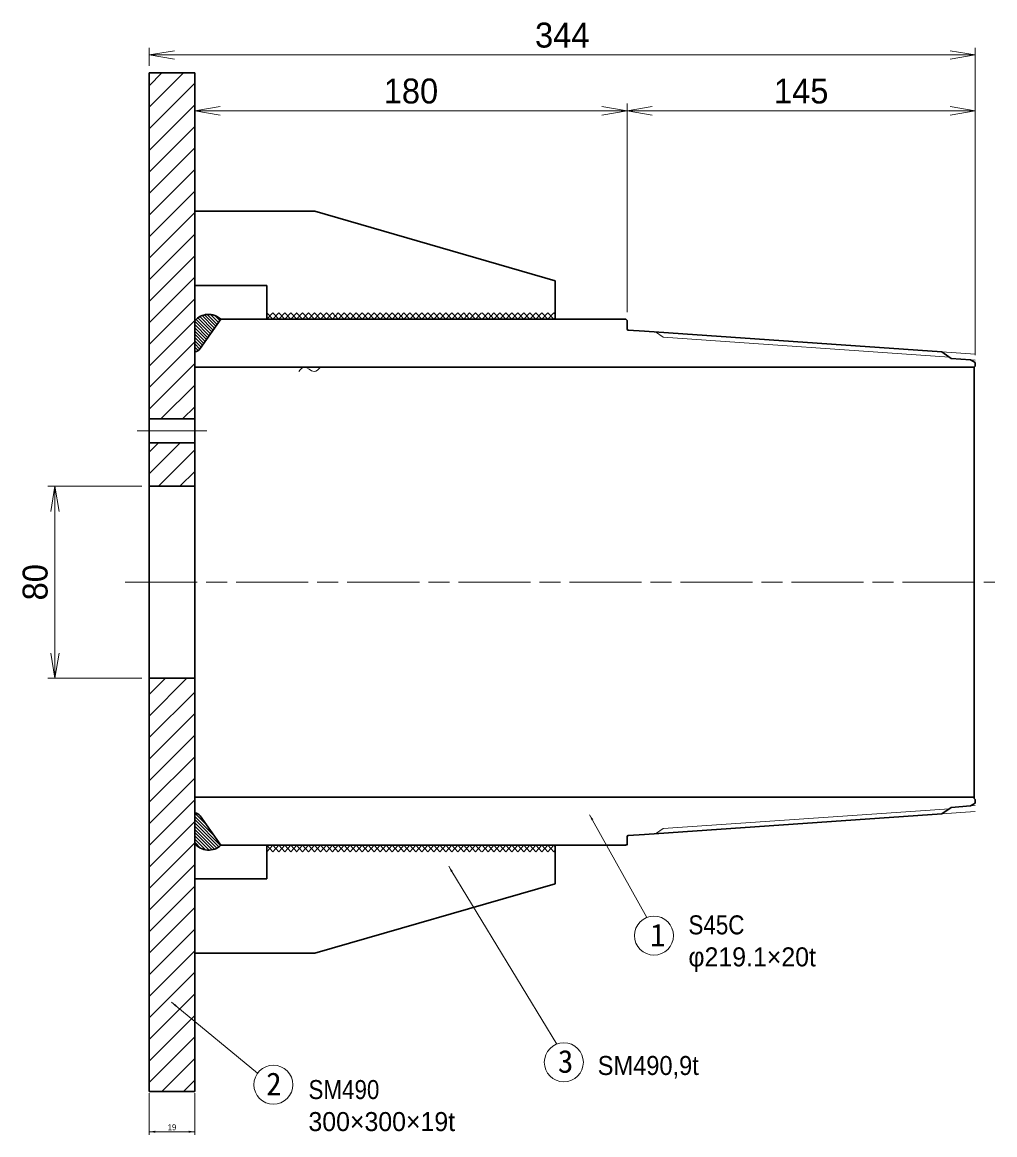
# Model space of a CAD drawing. Units: millimetres at full size, sheet at 1:2.5. Extents: x 6058 to 8158, y -37 to 1448.
# Drawn here: x 7197.8 to 7602.8, y 386.3 to 849.7 of the extents above; entities that cross this region are included whole.
import ezdxf
from ezdxf.enums import TextEntityAlignment as Align

# ---------------------------------------------------------------- set-up
doc = ezdxf.new("R2010")
doc.units = ezdxf.units.MM
doc.header["$LTSCALE"] = 2.5
for name, pattern in [('CHAIN', [18.5, 12, -1.5, 3.5, -1.5]), ('CHAIN_DOUBLE_DASH', [23.5, 12, -1.5, 3.5, -1.5, 3.5, -1.5]), ('DASHED_SPACED', [12, 6, -6])]:
    doc.linetypes.add(name, pattern=pattern)
for name, color, linetype, lineweight in [('1外形線', 7, 'Continuous', 30), ('2細い実線', 3, 'Continuous', 20), ('3隠れ線', 2, 'DASHED_SPACED', 13), ('4中心線', 1, 'CHAIN', 15), ('5想像線', 6, 'CHAIN_DOUBLE_DASH', 13), ('6寸法線', 4, 'Continuous', 13)]:
    doc.layers.add(name, color=color, linetype=linetype, lineweight=lineweight)
doc.styles.add('ＭＳ ゴシック', font='')
doc.styles.add('ＭＳ Ｐゴシック', font='')
doc.styles.get('ＭＳ ゴシック').set_extended_font_data('MS Gothic')
doc.styles.get('ＭＳ Ｐゴシック').set_extended_font_data('MS PGothic')
pattern_1 = [(45, (7137.047, 5918.159), (-4.49013, 4.49013), [])]

# ---------------------------------------------------------------- blocks, each defined once
blk = doc.blocks.new('filled_arrow')
at = {"color": 0, "linetype": 'Continuous', "lineweight": -2}
blk.add_solid([(7.5, 1.25), (0, 0), (7.5, -1.25)], dxfattribs=at)
blk = doc.blocks.new('open_arrow')
at = {"color": 0, "linetype": 'Continuous', "lineweight": -2}
blk.add_lwpolyline([(7.5, 1.25), (0, 0), (7.5, -1.25)], dxfattribs=at)

msp = doc.modelspace()

# ---------------------------------------------------------------- hatches: boundary and pattern name
at = {"layer": '2細い実線'}
h = msp.add_hatch(dxfattribs=at)
h.set_pattern_fill('USER', color=256, style=0, pattern_type=2)
h.set_pattern_definition(pattern_1)
h.paths.add_polyline_path([(7269.673, 828.571), (7250.673, 828.571), (7250.673, 684.441), (7269.673, 684.441)])
h = msp.add_hatch(dxfattribs=at)
h.set_pattern_fill('USER', color=256, style=0, pattern_type=2)
h.set_pattern_definition([(135, (7137.047, 4412.586), (-0.67352, -0.67352), [])])
h.paths.add_polyline_path([(7269.673, 725.322), (7269.673, 712.495, 0.23049), (7271.969, 713.77), (7280.526, 725.991, 0.43069)])
h = msp.add_hatch(dxfattribs=at)
h.set_pattern_fill('USER', color=256, style=0, pattern_type=2)
h.set_pattern_definition(pattern_1)
h.paths.add_polyline_path([(7269.673, 656.441), (7269.673, 671.441), (7269.673, 674.441), (7250.673, 674.441), (7250.673, 656.441)])
h = msp.add_hatch(dxfattribs=at)
h.set_pattern_fill('USER', color=256, style=0, pattern_type=2)
h.set_pattern_definition([(45, (7137.047, 4398.386), (-4.49013, 4.49013), [])])
h.paths.add_polyline_path([(7250.673, 404.311), (7269.673, 404.311), (7269.673, 576.441), (7250.673, 576.441)])
h = msp.add_hatch(dxfattribs=at)
h.set_pattern_fill('USER', color=256, style=0, pattern_type=2)
h.set_pattern_definition([(135, (7137.047, 4384.186), (-0.67352, -0.67352), [])])
h.paths.add_polyline_path([(7269.673, 507.56, 0.43069), (7280.526, 506.891), (7271.969, 519.111, 0.23049), (7269.673, 520.386)])

# ---------------------------------------------------------------- linework, layer by layer
at = {"layer": '1外形線'}
for p, q in [((7250.673, 828.571), (7269.673, 828.571)), ((7250.673, 684.441), (7250.673, 828.571)), ((7269.673, 681.441), (7269.673, 828.571)), ((7269.673, 770.997), (7319.673, 770.997)), ((7319.673, 770.997), (7419.673, 741.991)), ((7419.673, 741.991), (7419.673, 725.991)), ((7299.673, 739.991), (7269.673, 739.991)), ((7299.673, 739.991), (7269.673, 739.991)), ((7299.673, 725.991), (7299.673, 739.991)), ((7299.673, 725.991), (7299.673, 739.991)), ((7280.526, 725.991), (7271.969, 713.77)), ((7449.173, 725.991), (7280.526, 725.991)), ((7449.173, 725.991), (7449.673, 725.491)), ((7449.673, 725.491), (7449.673, 721.957)), ((7450.138, 721.458), (7456.887, 720.993)), ((7456.887, 720.993), (7580.752, 712.451)), ((7269.673, 711.115), (7269.673, 698.289)), ((7584.673, 709.705), (7580.752, 712.451)), ((7584.673, 709.705), (7592.673, 709.133)), ((7592.673, 709.133), (7594.673, 707.991)), ((7594.173, 705.991), (7269.673, 705.991)), ((7594.173, 705.991), (7594.673, 706.491)), ((7594.173, 705.991), (7594.173, 526.391)), ((7594.673, 707.991), (7594.673, 706.491)), ((7250.673, 684.441), (7269.673, 684.441)), ((7250.673, 684.441), (7250.673, 674.441)), ((7269.673, 681.441), (7269.673, 671.441)), ((7250.673, 674.441), (7269.673, 674.441)), ((7250.673, 674.441), (7250.673, 661.441)), ((7269.673, 671.441), (7269.673, 661.441)), ((7250.673, 661.441), (7250.673, 571.441)), ((7269.673, 661.441), (7269.673, 571.441)), ((7269.673, 661.441), (7269.673, 616.441)), ((7250.673, 656.441), (7269.673, 656.441)), ((7269.673, 541.055), (7269.673, 616.441)), ((7250.673, 576.441), (7269.673, 576.441)), ((7250.673, 571.441), (7250.673, 404.311)), ((7269.673, 557.241), (7269.673, 404.311)), ((7269.673, 521.766), (7269.673, 534.593)), ((7594.173, 526.891), (7269.673, 526.891)), ((7592.673, 523.248), (7594.673, 524.391)), ((7592.673, 523.248), (7594.673, 524.391)), ((7594.173, 526.391), (7594.673, 525.891)), ((7594.673, 524.391), (7594.673, 525.891)), ((7280.526, 506.891), (7271.969, 519.111)), ((7456.887, 511.388), (7580.752, 519.931)), ((7584.673, 522.676), (7580.752, 519.931)), ((7584.673, 522.676), (7592.673, 523.248)), ((7584.673, 522.676), (7592.673, 523.248)), ((7449.673, 506.891), (7449.673, 510.425)), ((7450.138, 510.923), (7456.887, 511.388)), ((7449.173, 506.891), (7280.526, 506.891)), ((7299.673, 506.891), (7299.673, 492.891)), ((7419.673, 490.891), (7419.673, 506.891)), ((7449.173, 506.891), (7449.673, 507.391)), ((7299.673, 492.891), (7269.673, 492.891)), ((7319.673, 461.884), (7419.673, 490.891)), ((7309.673, 461.884), (7269.673, 461.884)), ((7269.673, 461.884), (7319.673, 461.884)), ((7250.673, 404.311), (7269.673, 404.311))]:
    msp.add_line(p, q, dxfattribs=at)
for centre, radius, start, end in [((7275.416, 720.525), 7.483, 46.92453, 140.12972), ((7450.173, 721.957), 0.5, 180, 266.0548), ((7269.512, 715.491), 3, 273.08182, 325), ((7269.512, 517.391), 3, 35, 86.91818), ((7450.173, 510.424), 0.5, 93.9452, 180), ((7275.416, 512.356), 7.483, 219.87028, 313.07547)]:
    msp.add_arc(centre, radius, start, end, dxfattribs=at)
at = {"layer": '2細い実線'}
for p, q in [((7299.673, 725.997), (7302.159, 728.676)), ((7299.673, 728.676), (7302.159, 725.997)), ((7299.673, 728.67), (7302.159, 725.991)), ((7299.673, 725.991), (7302.159, 728.67)), ((7302.159, 725.997), (7304.644, 728.676)), ((7302.159, 728.676), (7304.644, 725.997)), ((7302.159, 728.67), (7304.644, 725.991)), ((7302.159, 725.991), (7304.644, 728.67)), ((7304.644, 725.997), (7307.13, 728.676)), ((7304.644, 728.676), (7307.13, 725.997)), ((7304.644, 728.67), (7307.13, 725.991)), ((7304.644, 725.991), (7307.13, 728.67)), ((7307.13, 725.997), (7309.616, 728.676)), ((7307.13, 728.676), (7309.616, 725.997)), ((7307.13, 728.67), (7309.616, 725.991)), ((7307.13, 725.991), (7309.616, 728.67)), ((7309.616, 725.997), (7312.102, 728.676)), ((7309.616, 728.676), (7312.102, 725.997)), ((7309.616, 728.67), (7312.102, 725.991)), ((7309.616, 725.991), (7312.102, 728.67)), ((7312.034, 725.997), (7314.52, 728.676)), ((7312.034, 728.676), (7314.52, 725.997)), ((7312.034, 728.67), (7314.52, 725.991)), ((7312.034, 725.991), (7314.52, 728.67)), ((7314.52, 725.997), (7317.006, 728.676)), ((7314.52, 728.676), (7317.006, 725.997)), ((7314.52, 728.67), (7317.006, 725.991)), ((7314.52, 725.991), (7317.006, 728.67)), ((7317.006, 725.997), (7319.492, 728.676)), ((7317.006, 728.676), (7319.492, 725.997)), ((7317.006, 728.67), (7319.492, 725.991)), ((7317.006, 725.991), (7319.492, 728.67)), ((7319.492, 725.997), (7321.977, 728.676)), ((7319.492, 728.676), (7321.977, 725.997)), ((7319.492, 728.67), (7321.977, 725.991)), ((7319.492, 725.991), (7321.977, 728.67)), ((7321.977, 725.997), (7324.463, 728.676)), ((7321.977, 728.676), (7324.463, 725.997)), ((7321.977, 728.67), (7324.463, 725.991)), ((7321.977, 725.991), (7324.463, 728.67)), ((7324.463, 725.997), (7326.949, 728.676)), ((7324.463, 728.676), (7326.949, 725.997)), ((7324.463, 728.67), (7326.949, 725.991)), ((7324.463, 725.991), (7326.949, 728.67)), ((7326.949, 725.997), (7329.435, 728.676)), ((7326.949, 728.676), (7329.435, 725.997)), ((7326.949, 728.67), (7329.435, 725.991)), ((7326.949, 725.991), (7329.435, 728.67)), ((7329.435, 725.997), (7331.921, 728.676)), ((7329.435, 728.676), (7331.921, 725.997)), ((7329.435, 728.67), (7331.921, 725.991)), ((7329.435, 725.991), (7331.921, 728.67)), ((7331.921, 725.997), (7334.406, 728.676)), ((7331.921, 728.676), (7334.406, 725.997)), ((7331.921, 728.67), (7334.406, 725.991)), ((7331.921, 725.991), (7334.406, 728.67)), ((7334.406, 725.997), (7336.892, 728.676)), ((7334.406, 728.676), (7336.892, 725.997)), ((7334.406, 728.67), (7336.892, 725.991)), ((7334.406, 725.991), (7336.892, 728.67)), ((7336.892, 725.997), (7339.378, 728.676)), ((7336.892, 728.676), (7339.378, 725.997)), ((7336.892, 728.67), (7339.378, 725.991)), ((7336.892, 725.991), (7339.378, 728.67)), ((7339.378, 725.997), (7341.864, 728.676)), ((7339.378, 728.676), (7341.864, 725.997)), ((7339.378, 728.67), (7341.864, 725.991)), ((7339.378, 725.991), (7341.864, 728.67)), ((7341.864, 725.997), (7344.35, 728.676)), ((7341.864, 728.676), (7344.35, 725.997)), ((7341.864, 728.67), (7344.35, 725.991)), ((7341.864, 725.991), (7344.35, 728.67)), ((7344.35, 725.997), (7346.835, 728.676)), ((7344.35, 728.676), (7346.835, 725.997)), ((7344.35, 728.67), (7346.835, 725.991)), ((7344.35, 725.991), (7346.835, 728.67)), ((7346.835, 725.997), (7349.321, 728.676)), ((7346.835, 728.676), (7349.321, 725.997)), ((7346.835, 728.67), (7349.321, 725.991)), ((7346.835, 725.991), (7349.321, 728.67)), ((7349.321, 725.997), (7351.807, 728.676)), ((7349.321, 728.676), (7351.807, 725.997)), ((7349.321, 728.67), (7351.807, 725.991)), ((7349.321, 725.991), (7351.807, 728.67)), ((7351.807, 725.997), (7354.293, 728.676)), ((7351.807, 728.676), (7354.293, 725.997)), ((7351.807, 728.67), (7354.293, 725.991)), ((7351.807, 725.991), (7354.293, 728.67)), ((7354.293, 725.997), (7356.779, 728.676)), ((7354.293, 728.676), (7356.779, 725.997)), ((7354.293, 728.67), (7356.779, 725.991)), ((7354.293, 725.991), (7356.779, 728.67)), ((7356.779, 725.997), (7359.264, 728.676)), ((7356.779, 728.676), (7359.264, 725.997)), ((7356.779, 728.67), (7359.264, 725.991)), ((7356.779, 725.991), (7359.264, 728.67)), ((7359.264, 725.997), (7361.75, 728.676)), ((7359.264, 728.676), (7361.75, 725.997)), ((7359.264, 728.67), (7361.75, 725.991)), ((7359.264, 725.991), (7361.75, 728.67)), ((7361.75, 725.997), (7364.236, 728.676)), ((7361.75, 728.676), (7364.236, 725.997)), ((7361.75, 728.67), (7364.236, 725.991)), ((7361.75, 725.991), (7364.236, 728.67)), ((7364.236, 725.997), (7366.722, 728.676)), ((7364.236, 728.676), (7366.722, 725.997)), ((7364.236, 728.67), (7366.722, 725.991)), ((7364.236, 725.991), (7366.722, 728.67)), ((7366.722, 725.997), (7369.207, 728.676)), ((7366.722, 728.676), (7369.207, 725.997)), ((7366.722, 728.67), (7369.207, 725.991)), ((7366.722, 725.991), (7369.207, 728.67)), ((7369.207, 725.997), (7371.693, 728.676)), ((7369.207, 728.676), (7371.693, 725.997)), ((7369.207, 728.67), (7371.693, 725.991)), ((7369.207, 725.991), (7371.693, 728.67)), ((7371.693, 725.997), (7374.179, 728.676)), ((7371.693, 728.676), (7374.179, 725.997)), ((7371.693, 728.67), (7374.179, 725.991)), ((7371.693, 725.991), (7374.179, 728.67)), ((7374.179, 725.997), (7376.665, 728.676)), ((7374.179, 728.676), (7376.665, 725.997)), ((7374.179, 728.67), (7376.665, 725.991)), ((7374.179, 725.991), (7376.665, 728.67)), ((7376.665, 725.997), (7379.151, 728.676)), ((7376.665, 728.676), (7379.151, 725.997)), ((7376.665, 728.67), (7379.151, 725.991)), ((7376.665, 725.991), (7379.151, 728.67)), ((7379.151, 725.997), (7381.636, 728.676)), ((7379.151, 728.676), (7381.636, 725.997)), ((7379.151, 728.67), (7381.636, 725.991)), ((7379.151, 725.991), (7381.636, 728.67)), ((7381.636, 725.997), (7384.122, 728.676)), ((7381.636, 728.676), (7384.122, 725.997)), ((7381.636, 728.67), (7384.122, 725.991)), ((7381.636, 725.991), (7384.122, 728.67)), ((7384.122, 725.997), (7386.608, 728.676)), ((7384.122, 728.676), (7386.608, 725.997)), ((7384.122, 728.67), (7386.608, 725.991)), ((7384.122, 725.991), (7386.608, 728.67)), ((7386.608, 725.997), (7389.094, 728.676)), ((7386.608, 728.676), (7389.094, 725.997)), ((7386.608, 728.67), (7389.094, 725.991)), ((7386.608, 725.991), (7389.094, 728.67)), ((7389.281, 725.982), (7391.766, 728.661)), ((7389.281, 728.661), (7391.766, 725.982)), ((7391.766, 725.982), (7394.252, 728.661)), ((7391.766, 728.661), (7394.252, 725.982)), ((7394.252, 725.982), (7396.738, 728.661)), ((7394.252, 728.661), (7396.738, 725.982)), ((7396.738, 725.982), (7399.224, 728.661)), ((7396.738, 728.661), (7399.224, 725.982)), ((7399.224, 725.982), (7401.71, 728.661)), ((7399.224, 728.661), (7401.71, 725.982)), ((7401.71, 725.982), (7404.195, 728.661)), ((7401.71, 728.661), (7404.195, 725.982)), ((7404.195, 725.982), (7406.681, 728.661)), ((7404.195, 728.661), (7406.681, 725.982)), ((7406.681, 725.982), (7409.167, 728.661)), ((7406.681, 728.661), (7409.167, 725.982)), ((7409.167, 725.982), (7411.653, 728.661)), ((7409.167, 728.661), (7411.653, 725.982)), ((7411.653, 725.982), (7414.139, 728.661)), ((7411.653, 728.661), (7414.139, 725.982)), ((7414.139, 725.982), (7416.624, 728.661)), ((7414.139, 728.661), (7416.624, 725.982)), ((7416.624, 725.982), (7419.11, 728.661)), ((7416.624, 728.661), (7419.11, 725.982)), ((7419.11, 728.661), (7419.673, 728.054)), ((7419.11, 725.982), (7419.673, 726.588)), ((7421.588, 725.991), (7421.596, 725.982)), ((7464.673, 718.478), (7461.494, 720.675)), ((7464.673, 718.478), (7583.885, 710.256)), ((7464.673, 513.903), (7583.885, 522.125)), ((7464.673, 513.903), (7461.494, 511.706)), ((7299.673, 506.884), (7302.159, 504.205)), ((7299.673, 504.205), (7302.159, 506.884)), ((7302.159, 506.884), (7304.644, 504.205)), ((7302.159, 504.205), (7304.644, 506.884)), ((7304.644, 506.884), (7307.13, 504.205)), ((7304.644, 504.205), (7307.13, 506.884)), ((7307.13, 506.884), (7309.616, 504.205)), ((7307.13, 504.205), (7309.616, 506.884)), ((7309.616, 506.884), (7312.102, 504.205)), ((7309.616, 504.205), (7312.102, 506.884)), ((7312.034, 506.884), (7314.52, 504.205)), ((7312.034, 504.205), (7314.52, 506.884)), ((7314.52, 506.884), (7317.006, 504.205)), ((7314.52, 504.205), (7317.006, 506.884)), ((7317.006, 506.884), (7319.492, 504.205)), ((7317.006, 504.205), (7319.492, 506.884)), ((7319.492, 506.884), (7321.977, 504.205)), ((7319.492, 504.205), (7321.977, 506.884)), ((7321.977, 506.884), (7324.463, 504.205)), ((7321.977, 504.205), (7324.463, 506.884)), ((7324.463, 506.884), (7326.949, 504.205)), ((7324.463, 504.205), (7326.949, 506.884)), ((7326.949, 506.884), (7329.435, 504.205)), ((7326.949, 504.205), (7329.435, 506.884)), ((7329.435, 506.884), (7331.921, 504.205)), ((7329.435, 504.205), (7331.921, 506.884)), ((7331.921, 506.884), (7334.406, 504.205)), ((7331.921, 504.205), (7334.406, 506.884)), ((7334.406, 506.884), (7336.892, 504.205)), ((7334.406, 504.205), (7336.892, 506.884)), ((7336.892, 506.884), (7339.378, 504.205)), ((7336.892, 504.205), (7339.378, 506.884)), ((7339.378, 506.884), (7341.864, 504.205)), ((7339.378, 504.205), (7341.864, 506.884)), ((7341.864, 506.884), (7344.35, 504.205)), ((7341.864, 504.205), (7344.35, 506.884)), ((7344.35, 506.884), (7346.835, 504.205)), ((7344.35, 504.205), (7346.835, 506.884)), ((7346.835, 506.884), (7349.321, 504.205)), ((7346.835, 504.205), (7349.321, 506.884)), ((7349.321, 506.884), (7351.807, 504.205)), ((7349.321, 504.205), (7351.807, 506.884)), ((7351.807, 506.884), (7354.293, 504.205)), ((7351.807, 504.205), (7354.293, 506.884)), ((7354.293, 506.884), (7356.779, 504.205)), ((7354.293, 504.205), (7356.779, 506.884)), ((7356.779, 506.884), (7359.264, 504.205)), ((7356.779, 504.205), (7359.264, 506.884)), ((7359.264, 506.884), (7361.75, 504.205)), ((7359.264, 504.205), (7361.75, 506.884)), ((7361.75, 506.884), (7364.236, 504.205)), ((7361.75, 504.205), (7364.236, 506.884)), ((7364.236, 506.884), (7366.722, 504.205)), ((7364.236, 504.205), (7366.722, 506.884)), ((7366.722, 506.884), (7369.207, 504.205)), ((7366.722, 504.205), (7369.207, 506.884)), ((7369.207, 506.884), (7371.693, 504.205)), ((7369.207, 504.205), (7371.693, 506.884)), ((7371.693, 506.884), (7374.179, 504.205)), ((7371.693, 504.205), (7374.179, 506.884)), ((7374.179, 506.884), (7376.665, 504.205)), ((7374.179, 504.205), (7376.665, 506.884)), ((7376.665, 506.884), (7379.151, 504.205)), ((7376.665, 504.205), (7379.151, 506.884)), ((7379.151, 506.884), (7381.636, 504.205)), ((7379.151, 504.205), (7381.636, 506.884)), ((7381.636, 506.884), (7384.122, 504.205)), ((7381.636, 504.205), (7384.122, 506.884)), ((7384.122, 506.884), (7386.608, 504.205)), ((7384.122, 504.205), (7386.608, 506.884)), ((7386.608, 506.884), (7389.094, 504.205)), ((7386.608, 504.205), (7389.094, 506.884)), ((7389.281, 506.9), (7391.766, 504.22)), ((7389.281, 504.22), (7391.766, 506.9)), ((7391.766, 506.9), (7394.252, 504.22)), ((7391.766, 504.22), (7394.252, 506.9)), ((7394.252, 506.9), (7396.738, 504.22)), ((7394.252, 504.22), (7396.738, 506.9)), ((7396.738, 506.9), (7399.224, 504.22)), ((7396.738, 504.22), (7399.224, 506.9)), ((7399.224, 506.9), (7401.71, 504.22)), ((7399.224, 504.22), (7401.71, 506.9)), ((7401.71, 506.9), (7404.195, 504.22)), ((7401.71, 504.22), (7404.195, 506.9)), ((7404.195, 506.9), (7406.681, 504.22)), ((7404.195, 504.22), (7406.681, 506.9)), ((7406.681, 506.9), (7409.167, 504.22)), ((7406.681, 504.22), (7409.167, 506.9)), ((7409.167, 506.9), (7411.653, 504.22)), ((7409.167, 504.22), (7411.653, 506.9)), ((7411.653, 506.9), (7414.139, 504.22)), ((7411.653, 504.22), (7414.139, 506.9)), ((7414.139, 506.9), (7416.624, 504.22)), ((7414.139, 504.22), (7416.624, 506.9)), ((7416.624, 506.9), (7419.11, 504.22)), ((7416.624, 504.22), (7419.11, 506.9)), ((7419.11, 506.9), (7419.673, 506.293)), ((7421.588, 506.891), (7421.596, 506.9)), ((7419.11, 504.22), (7419.673, 504.827))]:
    msp.add_line(p, q, dxfattribs=at)
msp.add_open_spline([(7312.982, 704.236), (7313.727, 705.092), (7314.471, 705.947), (7315.306, 705.991), (7316.566, 706.057), (7318.032, 704.275), (7319.334, 704.236), (7320.28, 704.208), (7321.139, 705.098), (7321.999, 705.988)], degree=3, knots=[0, 0, 0, 0, 1, 1, 1, 2, 2, 2, 3, 3, 3, 3], dxfattribs=at)
at = {"layer": '3隠れ線'}
for p, q in [((7580.752, 712.451), (7594.673, 711.491)), ((7592.673, 709.133), (7594.673, 708.991)), ((7580.752, 519.931), (7594.673, 520.891)), ((7594.673, 523.391), (7592.673, 523.248))]:
    msp.add_line(p, q, dxfattribs=at)
at = {"layer": '4中心線'}
for p, q in [((7245.673, 679.441), (7274.673, 679.441)), ((7240.673, 616.441), (7602.764, 616.441))]:
    msp.add_line(p, q, dxfattribs=at)
at = {"layer": '5想像線'}
for p, q in [((7449.673, 721.956), (7449.673, 721.491)), ((7449.673, 721.491), (7450.137, 721.457)), ((7449.673, 510.89), (7450.137, 510.923)), ((7449.673, 510.425), (7449.673, 510.89))]:
    msp.add_line(p, q, dxfattribs=at)
at = {"layer": '6寸法線'}
for p, q in [((7250.673, 831.571), (7250.673, 839.089)), ((7594.673, 815.799), (7594.673, 839.089)), ((7250.673, 836.089), (7594.673, 836.089)), ((7269.673, 728.322), (7269.673, 815.799)), ((7449.673, 728.991), (7449.673, 815.799)), ((7449.673, 728.991), (7449.673, 815.799)), ((7594.673, 710.991), (7594.673, 815.799)), ((7269.673, 812.799), (7449.673, 812.799)), ((7449.673, 812.799), (7594.673, 812.799)), ((7247.673, 656.441), (7208.424, 656.441)), ((7211.424, 656.441), (7211.424, 576.441)), ((7247.673, 576.441), (7208.424, 576.441)), ((7250.673, 403.686), (7250.673, 386.318)), ((7269.673, 403.686), (7269.673, 386.318)), ((7250.673, 387.568), (7269.673, 387.568))]:
    msp.add_line(p, q, dxfattribs=at)
for points in [[(7434.067, 519.596), (7435.286, 517.413), (7457.941, 476.838)], [(7375.413, 498.121), (7376.712, 495.984), (7420.398, 424.094)], [(7259.901, 441.592), (7261.827, 439.998), (7295.774, 411.909)]]:
    msp.add_lwpolyline(points, dxfattribs=at)
for centre in [(7460.877, 469.25), (7423.334, 416.506), (7302.383, 407.164)]:
    msp.add_circle(centre, 8.136, dxfattribs=at)

# ---------------------------------------------------------------- block references
for name, p, xscale, yscale in [('open_arrow', (7250.673, 836.089), 1.4, 1.4), ('open_arrow', (7269.673, 812.799), 1.4, 1.4), ('open_arrow', (7449.673, 812.799), 1.4, 1.4), ('filled_arrow', (7250.673, 387.568), 0.333, 0.333)]:
    msp.add_blockref(name, p, dxfattribs=dict(at, xscale=xscale, yscale=yscale))
for name, p, xscale, yscale, rotation in [('open_arrow', (7594.673, 836.089), 1.4, 1.4, 180), ('open_arrow', (7449.673, 812.799), 1.4, 1.4, 180), ('open_arrow', (7594.673, 812.799), 1.4, 1.4, 180), ('open_arrow', (7211.424, 656.441), 1.4, 1.4, 270), ('open_arrow', (7211.424, 576.441), 1.4, 1.4, 90), ('filled_arrow', (7434.067, 519.596), 0.333, 0.333, 299.2), ('filled_arrow', (7375.413, 498.121), 0.333, 0.333, 301.3), ('filled_arrow', (7259.901, 441.592), 0.333, 0.333, 320.4), ('filled_arrow', (7269.673, 387.568), 0.333, 0.333, 180)]:
    msp.add_blockref(name, p, dxfattribs=dict(at, xscale=xscale, yscale=yscale, rotation=rotation))

# ---------------------------------------------------------------- texts
at = {"layer": '6寸法線', "style": 'ＭＳ Ｐゴシック'}
for s, height, p in [('344', 10.39, (7422.673, 844.339)), ('180', 10.39, (7359.673, 821.049)), ('145', 10.39, (7522.173, 821.049)), ('19', 2.474, (7260.173, 389.443))]:
    msp.add_text(s, height=height, dxfattribs=at).set_placement(p, align=Align.MIDDLE_CENTER)
msp.add_text('80', height=10.39, rotation=90, dxfattribs=at).set_placement((7203.174, 616.441), align=Align.MIDDLE_CENTER)
at = {"layer": '6寸法線', "color": 7, "style": 'ＭＳ Ｐゴシック', "width": 0.9}
for s, p in [('S45C', (7475.216, 477.698)), ('SM490', (7316.994, 409.097))]:
    msp.add_text(s, height=7.918, dxfattribs=at).set_placement(p, align=Align.TOP_LEFT)
at = {"layer": '6寸法線', "color": 7}
for s, height, style, p in [('1', 9.494, 'ＭＳ ゴシック', (7459.219, 474.223)), ('φ219.1×20t', 7.918, 'ＭＳ Ｐゴシック', (7475.216, 464.365)), ('3', 9.494, 'ＭＳ ゴシック', (7420.839, 421.633)), ('2', 9.494, 'ＭＳ ゴシック', (7299.372, 412.248)), ('300×300×19t', 7.918, 'ＭＳ Ｐゴシック', (7316.994, 395.763))]:
    msp.add_text(s, height=height, dxfattribs=dict(at, style=style)).set_placement(p, align=Align.TOP_LEFT)
at = {"layer": '6寸法線', "color": 7, "style": 'ＭＳ Ｐゴシック', "width": 0.95}
msp.add_text('SM490,9t', height=7.918, dxfattribs=at).set_placement((7437.425, 408.831), align=Align.BOTTOM_LEFT)

doc.saveas('drawing.dxf')
